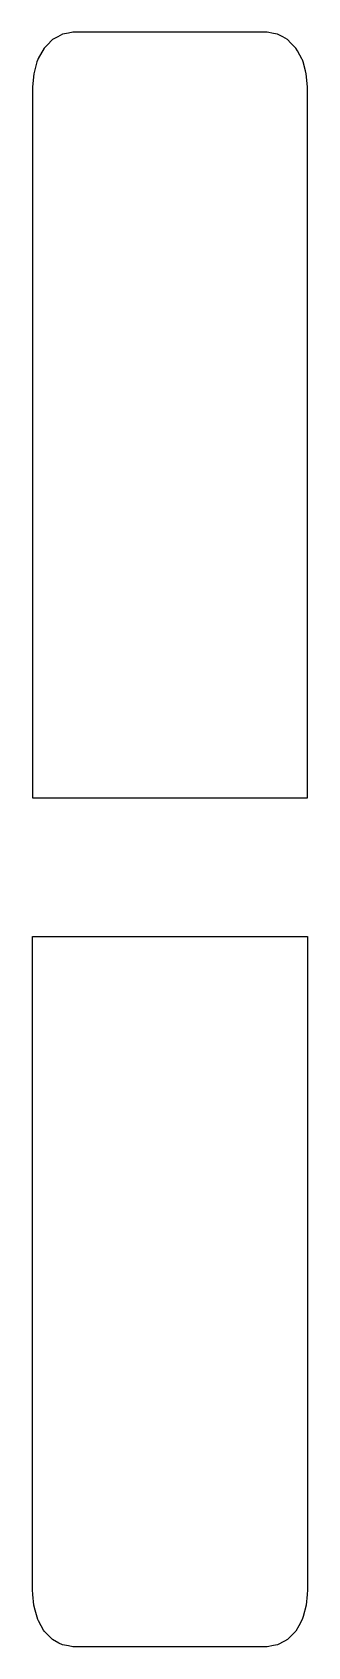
# Model space of a CAD drawing. Header units: metres. Extents: x 2.4 to 16, y -12.6 to 67.3.
import ezdxf

# ---------------------------------------------------------------- set-up
doc = ezdxf.new("R2010")
doc.units = ezdxf.units.M

msp = doc.modelspace()

# ---------------------------------------------------------------- linework, layer by layer
for p, q in [((3.655, 67.081), (3.4, 66.939)), ((3.882, 67.207), (3.655, 67.081)), ((4.194, 67.262), (3.882, 67.207)), ((4.4, 67.298), (4.194, 67.262)), ((10.324, 67.298), (4.4, 67.298)), ((14, 67.298), (10.324, 67.298)), ((14.309, 67.244), (14, 67.298)), ((14.518, 67.207), (14.309, 67.244)), ((14.773, 67.066), (14.518, 67.207)), ((2.986, 66.514), (2.691, 66)), ((3.134, 66.666), (2.986, 66.514)), ((3.4, 66.939), (3.134, 66.666)), ((15, 66.939), (14.773, 67.066)), ((15.169, 66.765), (15, 66.939)), ((15.414, 66.514), (15.169, 66.765)), ((15.492, 66.378), (15.414, 66.514)), ((15.732, 65.959), (15.492, 66.378)), ((2.629, 65.833), (2.468, 65.251)), ((2.668, 65.959), (2.629, 65.833)), ((2.691, 66), (2.668, 65.959)), ((15.741, 65.93), (15.732, 65.959)), ((15.771, 65.833), (15.741, 65.93)), ((15.892, 65.394), (15.771, 65.833)), ((2.468, 65.251), (2.408, 64.597)), ((15.932, 65.251), (15.892, 65.394)), ((15.992, 64.597), (15.932, 65.251)), ((2.408, 64.597), (2.4, 64.49)), ((2.4, 64.49), (2.4, 63.056)), ((16, 64.49), (15.992, 64.597)), ((16, 62.63), (16, 64.49)), ((2.4, 63.056), (2.4, 62.992)), ((2.4, 62.992), (2.4, 61.573)), ((16, 61.062), (16, 62.63)), ((2.4, 61.573), (2.4, 61.455)), ((2.4, 61.455), (2.4, 60.175)), ((16, 59.794), (16, 61.062)), ((2.4, 60.175), (2.4, 59.003)), ((16, 58.694), (16, 59.794)), ((16, 59.794), (16, 59.794)), ((2.4, 59.003), (2.4, 58.832)), ((2.4, 58.832), (2.4, 57.704)), ((16, 57.679), (16, 58.694)), ((2.4, 57.704), (2.4, 57.522)), ((2.4, 57.522), (2.4, 56.403)), ((16, 56.69), (16, 57.679)), ((2.4, 56.403), (2.4, 56.225)), ((2.4, 56.225), (2.4, 56.077)), ((2.4, 56.077), (2.4, 55.971)), ((2.4, 55.971), (2.4, 54.573)), ((16, 56.328), (16, 56.69)), ((16, 55.994), (16, 56.328)), ((16, 50.434), (16, 55.994)), ((2.4, 54.573), (2.4, 53.155)), ((2.4, 53.155), (2.4, 50.434)), ((2.4, 50.434), (2.4, 46.301)), ((16, 46.301), (16, 50.434)), ((2.4, 46.301), (2.4, 33.942)), ((16, 33.942), (16, 46.301)), ((2.4, 33.942), (2.4, 29.432)), ((16, 29.432), (16, 33.942)), ((2.4, 29.432), (13.178, 29.432)), ((13.178, 29.432), (16, 29.432)), ((2.4, 18.443), (2.4, 22.568)), ((2.4, 22.568), (5.222, 22.568)), ((5.222, 22.568), (16, 22.568)), ((16, 22.568), (16, 18.443)), ((2.4, 9.582), (2.4, 18.443)), ((16, 18.443), (16, 9.582)), ((2.4, 4.595), (2.4, 9.582)), ((16, 9.582), (16, 4.595)), ((2.4, 2.368), (2.4, 4.595)), ((16, 4.595), (16, -0.714)), ((2.4, 0.571), (2.4, 2.368)), ((2.4, -0.974), (2.4, 0.571)), ((16, -0.714), (16, -1.078)), ((2.4, -1.11), (2.4, -0.974)), ((2.4, -1.279), (2.4, -1.11)), ((2.4, -1.465), (2.4, -1.279)), ((2.4, -2.606), (2.4, -1.465)), ((16, -1.078), (16, -1.482)), ((16, -1.482), (16, -2.451)), ((2.4, -2.788), (2.4, -2.606)), ((2.4, -3.955), (2.4, -2.788)), ((16, -2.451), (16, -3.471)), ((2.4, -5.2), (2.4, -3.955)), ((16, -3.471), (16, -4.615)), ((16, -4.615), (16, -5.991)), ((2.4, -5.35), (2.4, -5.2)), ((2.4, -6.707), (2.4, -5.35)), ((16, -5.991), (16, -7.789)), ((2.4, -6.816), (2.4, -6.707)), ((2.4, -8.341), (2.4, -6.816)), ((16, -7.789), (16, -7.944)), ((16, -7.944), (16, -9.741)), ((2.4, -9.741), (2.4, -8.341)), ((2.419, -9.976), (2.4, -9.741)), ((2.468, -10.506), (2.419, -9.976)), ((15.981, -9.976), (15.932, -10.506)), ((16, -9.741), (15.981, -9.976)), ((2.535, -10.743), (2.468, -10.506)), ((2.668, -11.213), (2.535, -10.743)), ((15.772, -11.071), (15.732, -11.213)), ((15.932, -10.506), (15.772, -11.071)), ((15.772, -11.071), (15.772, -11.071)), ((2.701, -11.276), (2.668, -11.213)), ((2.83, -11.522), (2.701, -11.276)), ((2.956, -11.738), (2.83, -11.522)), ((2.986, -11.789), (2.956, -11.738)), ((3.299, -12.105), (2.986, -11.789)), ((15.36, -11.844), (15, -12.206)), ((15.414, -11.789), (15.36, -11.844)), ((15.57, -11.522), (15.414, -11.789)), ((15.732, -11.213), (15.57, -11.522)), ((3.4, -12.206), (3.299, -12.105)), ((3.714, -12.377), (3.4, -12.206)), ((3.882, -12.468), (3.714, -12.377)), ((4.191, -12.522), (3.882, -12.468)), ((4.4, -12.558), (4.191, -12.522)), ((10.01, -12.558), (4.4, -12.558)), ((14, -12.558), (10.01, -12.558)), ((14.314, -12.504), (14, -12.558)), ((14.518, -12.468), (14.314, -12.504)), ((14.851, -12.287), (14.518, -12.468)), ((15, -12.206), (14.851, -12.287))]:
    msp.add_line(p, q)

doc.saveas('drawing.dxf')
